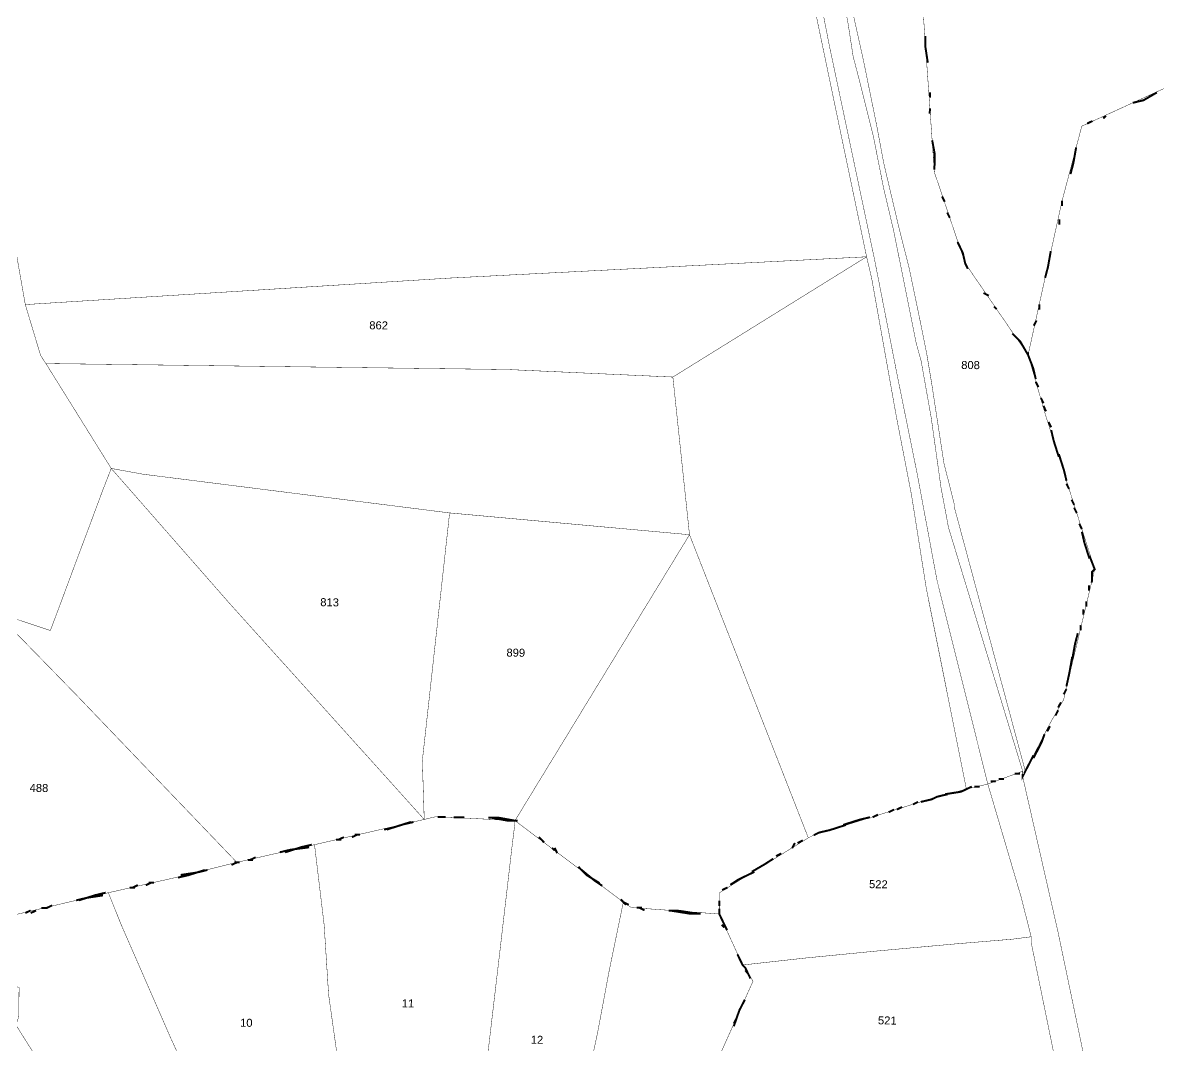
# Model space of a CAD drawing. Header units: metres. Extents: x 259278 to 277237, y 2171369 to 2185379.
# Drawn here: x 266238 to 267925, y 2173983 to 2175502 of the extents above; entities that cross this region are included whole.
import ezdxf

# ---------------------------------------------------------------- set-up
doc = ezdxf.new("R2010")
doc.units = ezdxf.units.M
doc.header["$MEASUREMENT"] = 0
for name, color, linetype in [('SURVEY NO.', 7, 'Continuous'), ('SURVEY PLOT BOUNDARY', 35, 'Continuous'), ('VILLAGE BOUNDARY', 212, 'Continuous')]:
    doc.layers.add(name, color=color, linetype=linetype)
doc.styles.add('PDF Arial', font='arial.ttf')

msp = doc.modelspace()

# ---------------------------------------------------------------- linework, layer by layer
at = {"layer": 'SURVEY PLOT BOUNDARY', "lineweight": 18, "const_width": 0.595}
for points in [[(267139.5, 2176134.7), (267278, 2176117), (267300.5, 2176021.6), (267330.8, 2175910.1), (267394.4, 2175619.8), (267454.1, 2175333.5), (267491.5, 2175154.6), (266872.5, 2175123), (266241.6, 2175083.6), (266215.8, 2175230.7), (266051, 2175363.7), (265941, 2176051.1), (266080, 2176069.2), (266310.5, 2176109.8), (266327.5, 2176200.8), (266351.6, 2176224.2), (266700, 2176188)], [(267569.7, 2175681), (267575.5, 2175518.3), (267592.2, 2175280.2), (267638, 2175144.8), (267731.4, 2175008.7), (267758, 2174917.2), (267830.4, 2174690.2), (267784.2, 2174496.5), (267763.9, 2174461.1), (267727.3, 2174390.2), (267621.4, 2174784.1), (267621.5, 2174788.1), (267606.4, 2174847.8), (267595.4, 2174919.3), (267588.1, 2174967), (267580.8, 2175010.7), (267569.6, 2175066.3), (267554.7, 2175137.9), (267539.6, 2175197.6), (267517.1, 2175293.1), (267505.9, 2175352.7), (267487.3, 2175444.1), (267472.3, 2175511.7), (267449.8, 2175611.2)], [(266272.2, 2174996), (266264.4, 2175008), (266241.6, 2175083.6), (266872.5, 2175123), (267491.5, 2175154.6), (267203.7, 2174975.9), (266958, 2174987.1), (266640.9, 2174991.2), (266450.6, 2174993.7)], [(267491.5, 2175154.6), (267499, 2175122.8), (267535.9, 2174916.1), (267558.2, 2174800.8), (267580.2, 2174661.7), (267639.8, 2174363.5), (267596, 2174352.2), (267412.9, 2174295.1), (267404.9, 2174291.2), (267228.4, 2174741.6), (267203.7, 2174975.9)], [(267203.7, 2174975.9), (267228.4, 2174741.6), (266872, 2174774), (266416.7, 2174831.5), (266369.3, 2174840.1), (266272.2, 2174996), (266450.6, 2174993.7), (266640.9, 2174991.2), (266958, 2174987.1)], [(266545.1, 2174639.5), (266834.3, 2174318.5), (266671.3, 2174281), (266555.9, 2174254.7), (266317.3, 2174503.7), (266203.9, 2174620.1), (266203.9, 2174624.1), (266278.9, 2174599.3), (266357, 2174808.5), (266369.3, 2174840.1)], [(266831.5, 2174405.8), (266834.3, 2174318.5), (266545.1, 2174639.5), (266369.3, 2174840.1), (266416.7, 2174831.5), (266872, 2174774)], [(267228.4, 2174741.6), (266969.1, 2174316.7), (266866.1, 2174322.1), (266850.2, 2174322.3), (266834.3, 2174318.5), (266831.5, 2174405.8), (266872, 2174774)], [(267228.4, 2174741.6), (267404.9, 2174291.2), (267273, 2174209.7), (267272.6, 2174178), (267141.9, 2174187.6), (267130.1, 2174195.7), (266969.1, 2174316.7)], [(266203.9, 2174620.1), (266317.3, 2174503.7), (266555.9, 2174254.7), (266464.5, 2174232.1), (266365, 2174209.6), (266174.1, 2174164.5), (266158.2, 2174160.7), (266154.3, 2174160.8), (266146.3, 2174160.9), (266142.6, 2174180.8), (266086.9, 2174471), (266083.4, 2174502.8), (266127.1, 2174514.1), (266123.3, 2174526), (266103.9, 2174558), (266104.2, 2174581.8), (266112.6, 2174613.4), (266128.5, 2174621.1), (266144.3, 2174613), (266156.1, 2174604.9), (266179.8, 2174600.6)], [(267736, 2174144.2), (267708.2, 2174140.6), (267624.9, 2174133.7), (267509.8, 2174123.3), (267402.6, 2174112.8), (267307.3, 2174102.2), (267272.6, 2174178), (267273, 2174209.7), (267404.9, 2174291.2), (267412.9, 2174295.1), (267596, 2174352.2), (267639.8, 2174363.5), (267671.6, 2174371.1), (267720.9, 2174203.9)], [(266969.1, 2174316.7), (266969, 2174312.8), (266964.6, 2174277.1), (266946.7, 2174122.7), (266924.4, 2173932.7), (266898.1, 2173738.7), (266894.1, 2173730.8), (266878.3, 2173735), (266727.6, 2173733), (266706.7, 2173955.3), (266692.2, 2174058.6), (266685.6, 2174161.8), (266671.3, 2174281), (266834.3, 2174318.5), (266850.2, 2174322.3), (266866.1, 2174322.1)], [(267028.4, 2173697.4), (267020.2, 2173677.6), (266980.8, 2173694), (266901.9, 2173726.8), (266894.1, 2173730.8), (266898.1, 2173738.7), (266924.4, 2173932.7), (266946.7, 2174122.7), (266964.6, 2174277.1), (266969, 2174312.8), (266969.1, 2174316.7), (267130.1, 2174195.7), (267108.9, 2174092.9), (267091.9, 2174001.9), (267070.8, 2173903), (267045.5, 2173788.3)], [(266706.7, 2173955.3), (266727.6, 2173733), (266568.9, 2173731.1), (266522.9, 2173850.7), (266457.4, 2173994.3), (266384.2, 2174161.8), (266365, 2174209.6), (266464.5, 2174232.1), (266555.9, 2174254.7), (266671.3, 2174281), (266685.6, 2174161.8), (266692.2, 2174058.6)], [(267784.3, 2173893.7), (267748.7, 2173898.2), (267637.8, 2173911.5), (267499.3, 2173929.2), (267364.7, 2173946.8), (267269.7, 2173959.9), (267282, 2173987.5), (267322.8, 2174078.2), (267307.3, 2174102.2), (267402.6, 2174112.8), (267509.8, 2174123.3), (267624.9, 2174133.7), (267708.2, 2174140.6), (267736, 2174144.2), (267735.9, 2174136.2), (267773.2, 2173953.4)]]:
    msp.add_lwpolyline(points, close=True, dxfattribs=at)
for points in [[(267417.5, 2175564), (267436.1, 2175468.6), (267503.3, 2175150.5), (267536.8, 2174979.5), (267566.6, 2174832.4), (267596.2, 2174673.4), (267671.6, 2174371.1), (267639.8, 2174363.5), (267580.2, 2174661.7), (267558.2, 2174800.8), (267535.9, 2174916.1), (267499, 2175122.8), (267491.5, 2175154.6), (267454.1, 2175333.5), (267394.4, 2175619.8)], [(267460.5, 2175519.8), (267464.2, 2175499.9), (267471.5, 2175452.3), (267482.9, 2175408.5), (267501.7, 2175332.9), (267516.6, 2175257.4), (267531.6, 2175193.7), (267542.8, 2175138.1), (267554, 2175082.4), (267565.1, 2175026.7), (267572.7, 2174998.9), (267587.5, 2174915.4), (267602, 2174812.1), (267613.1, 2174752.5), (267723.4, 2174390.2), (267671.6, 2174371.1), (267596.2, 2174673.4), (267566.6, 2174832.4), (267536.8, 2174979.5), (267503.3, 2175150.5), (267436.1, 2175468.6), (267417.5, 2175564)], [(267472.3, 2175511.7), (267487.3, 2175444.1), (267505.9, 2175352.7), (267517.1, 2175293.1), (267539.6, 2175197.6), (267554.7, 2175137.9), (267569.6, 2175066.3), (267580.8, 2175010.7), (267588.1, 2174967), (267595.4, 2174919.3), (267606.4, 2174847.8), (267621.5, 2174788.1), (267621.4, 2174784.1), (267727.3, 2174390.2), (267723.3, 2174382.3), (267723.4, 2174390.2), (267613.1, 2174752.5), (267602, 2174812.1), (267587.5, 2174915.4), (267572.7, 2174998.9), (267565.1, 2175026.7), (267554, 2175082.4), (267542.8, 2175138.1), (267531.6, 2175193.7), (267516.6, 2175257.4), (267501.7, 2175332.9), (267482.9, 2175408.5), (267471.5, 2175452.3), (267464.2, 2175499.9), (267460.5, 2175519.8)], [(268012, 2173716.3), (267895.2, 2173579), (267775.8, 2174151.6), (267723.3, 2174382.3), (267727.3, 2174390.2), (267763.9, 2174461.1), (267784.2, 2174496.5), (267830.4, 2174690.2), (267758, 2174917.2), (267731.4, 2175008.7), (267782, 2175238.1), (267811.2, 2175348.7), (268038.5, 2175452.8)], [(266215.8, 2175230.7), (266241.6, 2175083.6), (266264.4, 2175008), (266272.2, 2174996), (266369.3, 2174840.1), (266357, 2174808.5), (266278.9, 2174599.3), (266203.9, 2174624.1)], [(267926.4, 2173233.6), (267904.1, 2173348.9), (267896.6, 2173380.7), (267885.3, 2173424.5), (267836.5, 2173635.3), (267832.8, 2173659.1), (267799, 2173806.3), (267784.3, 2173893.7), (267773.2, 2173953.4), (267735.9, 2174136.2), (267736, 2174144.2), (267720.9, 2174203.9), (267671.6, 2174371.1), (267723.4, 2174390.2), (267723.3, 2174382.3), (267775.8, 2174151.6), (267895.2, 2173579), (267925.5, 2173471.5)], [(266270.4, 2173945.2), (266227.7, 2174013.1), (266231.8, 2174025), (266232.4, 2174068.6), (266177.1, 2174089.1), (266158.2, 2174160.7), (266174.1, 2174164.5), (266365, 2174209.6), (266384.2, 2174161.8), (266457.4, 2173994.3), (266522.9, 2173850.7)], [(267070.8, 2173903), (267091.9, 2174001.9), (267108.9, 2174092.9), (267130.1, 2174195.7), (267141.9, 2174187.6), (267272.6, 2174178), (267307.3, 2174102.2), (267322.8, 2174078.2), (267282, 2173987.5), (267269.7, 2173959.9)], [(265914, 2173977.5), (265962.1, 2174016.6), (266046.2, 2174078.9), (266050.2, 2174082.8), (266050.1, 2174078.9), (266050.1, 2174074.9), (266069.6, 2174054.8), (266101.3, 2174054.4), (266164.7, 2174049.6), (266180.5, 2174041.5), (266227.7, 2174013.1), (266270.4, 2173945.2)]]:
    msp.add_lwpolyline(points, dxfattribs=at)
at = {"layer": 'VILLAGE BOUNDARY', "const_width": 2.97}
for points in [[(267579, 2175482.6), (267578.8, 2175466.7), (267582.4, 2175442.9)], [(267585.8, 2175399.2), (267585.7, 2175391.3)], [(267887, 2175383.4), (267902.9, 2175387.2), (267922.8, 2175398.8)], [(267585.5, 2175375.4), (267585.4, 2175367.5)], [(267843, 2175360.2), (267847.1, 2175364.1)], [(267819.2, 2175352.6), (267827.1, 2175356.4)], [(267588.9, 2175327.8), (267592.6, 2175307.9), (267592.3, 2175284.1)], [(267794.4, 2175277.5), (267798.6, 2175293.4), (267802.8, 2175317.1)], [(267603.6, 2175244.3), (267607.5, 2175236.4)], [(267781.9, 2175230.1), (267782, 2175238.1)], [(267611.3, 2175220.4), (267615.1, 2175212.5)], [(267777.6, 2175202.4), (267777.7, 2175210.4)], [(267626.6, 2175176.6), (267634.3, 2175160.7), (267638, 2175144.8), (267641.9, 2175136.8)], [(267756.7, 2175123.4), (267760.9, 2175139.2), (267765.1, 2175162.9)], [(267665.2, 2175100.8), (267673.1, 2175096.7)], [(267680.8, 2175080.8), (267684.7, 2175076.7)], [(267748.2, 2175075.9), (267748.3, 2175083.8)], [(267739.9, 2175052.2), (267744, 2175060.1)], [(267708, 2175040.7), (267719.8, 2175028.7), (267731.4, 2175008.7)], [(267742.8, 2174972.9), (267739.1, 2174988.8), (267731.4, 2175008.7), (267731.5, 2175012.7)], [(267742.8, 2174968.9), (267746.7, 2174960.9)], [(267750.4, 2174945), (267754.3, 2174937)], [(267758.1, 2174925.1), (267754.2, 2174933.1)], [(267765.7, 2174901.2), (267761.8, 2174909.2)], [(267765.7, 2174897.2), (267769.4, 2174881.3), (267777, 2174857.4)], [(267788.5, 2174821.6), (267784.7, 2174837.5), (267777.1, 2174861.4)], [(267788.4, 2174817.6), (267792.3, 2174809.6)], [(267796, 2174793.7), (267799.9, 2174785.8)], [(267803.7, 2174773.8), (267799.8, 2174781.8)], [(267811.3, 2174749.9), (267807.5, 2174757.9)], [(267811.3, 2174746), (267815, 2174730), (267822.6, 2174706.1)], [(267826.1, 2174670.4), (267826.3, 2174686.3), (267830.4, 2174690.2), (267822.7, 2174710.1)], [(267822.1, 2174666.5), (267822, 2174658.6)], [(267817.8, 2174642.8), (267817.7, 2174634.8)], [(267813.6, 2174623), (267813.7, 2174630.9)], [(267809.4, 2174599.3), (267809.5, 2174607.2)], [(267805.3, 2174595.3), (267801.2, 2174579.5), (267796.9, 2174555.8)], [(267788.4, 2174516.3), (267792.7, 2174536), (267796.9, 2174559.8)], [(267788.4, 2174512.3), (267784.3, 2174504.4)], [(267780.2, 2174492.6), (267776.1, 2174484.7)], [(267772, 2174472.8), (267776.1, 2174480.7)], [(267759.8, 2174449.2), (267763.9, 2174457.1)], [(267755.8, 2174445.3), (267751.7, 2174433.5), (267739.5, 2174409.8)], [(267723.3, 2174386.2), (267723.3, 2174382.3), (267727.3, 2174390.2), (267739.5, 2174413.8)], [(267719.4, 2174386.3), (267711.4, 2174386.4)], [(267647.7, 2174367.4), (267639.8, 2174363.5), (267631.8, 2174359.7), (267607.9, 2174356)], [(267651.7, 2174367.3), (267659.6, 2174367.2)], [(267675.6, 2174375), (267683.5, 2174374.9)], [(267695.5, 2174378.7), (267687.5, 2174378.8)], [(267572.1, 2174344.6), (267588, 2174348.3), (267596, 2174352.2), (267611.9, 2174356)], [(267524.3, 2174329.3), (267532.3, 2174333.2)], [(267544.3, 2174337), (267536.3, 2174333.2)], [(267568.1, 2174344.6), (267560.2, 2174340.8)], [(266854.2, 2174322.2), (266862.1, 2174322.1)], [(266866.1, 2174322.1), (266858.1, 2174322.2)], [(266878, 2174321.9), (266889.9, 2174321.7)], [(266893.8, 2174321.7), (266885.9, 2174321.8)], [(266929.5, 2174321.2), (266945.4, 2174321), (266969.1, 2174316.7)], [(266973.1, 2174316.7), (266969.1, 2174316.7), (266957.2, 2174316.9), (266933.5, 2174321.2)], [(267496.5, 2174321.8), (267480.6, 2174318), (267456.7, 2174310.4)], [(267500.4, 2174321.7), (267508.4, 2174325.6)], [(266774.6, 2174303.4), (266790.5, 2174307.2), (266814.4, 2174314.8)], [(266818.4, 2174314.7), (266802.5, 2174311), (266778.6, 2174303.4)], [(267412.9, 2174295.1), (267420.9, 2174299), (267436.8, 2174302.7), (267460.6, 2174310.3)], [(266703.1, 2174288.5), (266711, 2174288.4)], [(266715, 2174292.3), (266707, 2174288.4)], [(266726.9, 2174292.1), (266734.9, 2174296)], [(266738.9, 2174295.9), (266730.9, 2174296.1)], [(267012.3, 2174284.5), (267008.4, 2174288.5), (267004.5, 2174292.5)], [(267380.9, 2174275.7), (267385, 2174283.6)], [(267396.9, 2174287.4), (267388.9, 2174283.5)], [(266619.6, 2174269.7), (266635.5, 2174273.5), (266663.3, 2174277.1)], [(266667.3, 2174281), (266651.4, 2174277.3), (266627.5, 2174269.6)], [(267024.1, 2174276.4), (267028, 2174272.4)], [(267031.9, 2174268.3), (267028, 2174276.3)], [(267357, 2174264.1), (267364.9, 2174268)], [(266548, 2174250.8), (266555.9, 2174254.7)], [(266559.9, 2174254.7), (266555.9, 2174254.7), (266552, 2174254.8)], [(266571.8, 2174258.5), (266579.8, 2174258.4)], [(266583.8, 2174262.3), (266575.8, 2174258.4)], [(267352.9, 2174260.2), (267340.9, 2174252.4), (267321, 2174240.8)], [(266468.4, 2174232.1), (266484.3, 2174235.8), (266508.2, 2174243.4)], [(266512.2, 2174243.4), (266496.3, 2174239.6), (266472.4, 2174236)], [(267063.4, 2174248.1), (267075.1, 2174236.1), (267094.8, 2174223.9)], [(267098.7, 2174219.9), (267086.9, 2174228), (267067.3, 2174244.1)], [(267289, 2174221.4), (267301, 2174229.2), (267324.9, 2174240.7)], [(266396.9, 2174217.1), (266404.8, 2174217)], [(266408.8, 2174220.9), (266400.8, 2174217.1)], [(266420.7, 2174220.8), (266428.7, 2174224.6)], [(266432.6, 2174224.6), (266424.7, 2174224.7)], [(267285, 2174217.5), (267277, 2174213.6)], [(266317.3, 2174198.3), (266333.2, 2174202.1), (266357.1, 2174205.7)], [(266361.1, 2174209.7), (266345.2, 2174205.9), (266321.3, 2174198.3)], [(267126.2, 2174199.7), (267130.1, 2174195.7), (267134, 2174191.7)], [(266241.7, 2174179.5), (266249.7, 2174183.4)], [(266257.6, 2174183.2), (266249.7, 2174179.4)], [(266281.5, 2174190.9), (266273.6, 2174187), (266265.6, 2174187.1)], [(267138, 2174191.6), (267130.1, 2174195.7)], [(267149.8, 2174187.5), (267157.7, 2174187.4)], [(267161.6, 2174183.4), (267153.8, 2174187.4)], [(267197.3, 2174182.9), (267213.2, 2174182.7), (267240.9, 2174178.4)], [(267244.8, 2174178.3), (267229, 2174178.5), (267201.3, 2174182.9)], [(267284.2, 2174154), (267272.6, 2174178), (267272.7, 2174185.9)], [(267272.8, 2174197.8), (267272.7, 2174189.9)], [(267280.2, 2174158), (267276.3, 2174162.1)], [(267318.9, 2174082.2), (267311.2, 2174098.2), (267307.3, 2174102.2), (267299.6, 2174118.1), (267303.4, 2174110.2)], [(267311.1, 2174094.2), (267315, 2174090.2)], [(267310.6, 2174050.6), (267302.4, 2174034.8), (267306.5, 2174042.7)], [(267302.4, 2174034.8), (267294.2, 2174011.1)], [(267294.2, 2174015.1), (267298.3, 2174023)]]:
    msp.add_lwpolyline(points, dxfattribs=at)

# ---------------------------------------------------------------- texts
at = {"layer": 'SURVEY NO.', "char_height": 11.89, "attachment_point": 7, "rotation": 359.2544, "style": 'PDF Arial'}
for s, insert in [('862', (266752.6, 2175046.8)), ('808', (267632, 2174987.8)), ('813', (266679.8, 2174635.3)), ('899', (266956.4, 2174560.4)), ('488', (266248, 2174359.4)), ('522', (267495.1, 2174216.3)), ('11', (266800.9, 2174039.3)), ('10', (266560.7, 2174010.4)), ('521', (267508.3, 2174013.9)), ('12', (266992.5, 2173985.3))]:
    msp.add_mtext(s, dxfattribs=dict(at, insert=insert))

doc.saveas('drawing.dxf')
